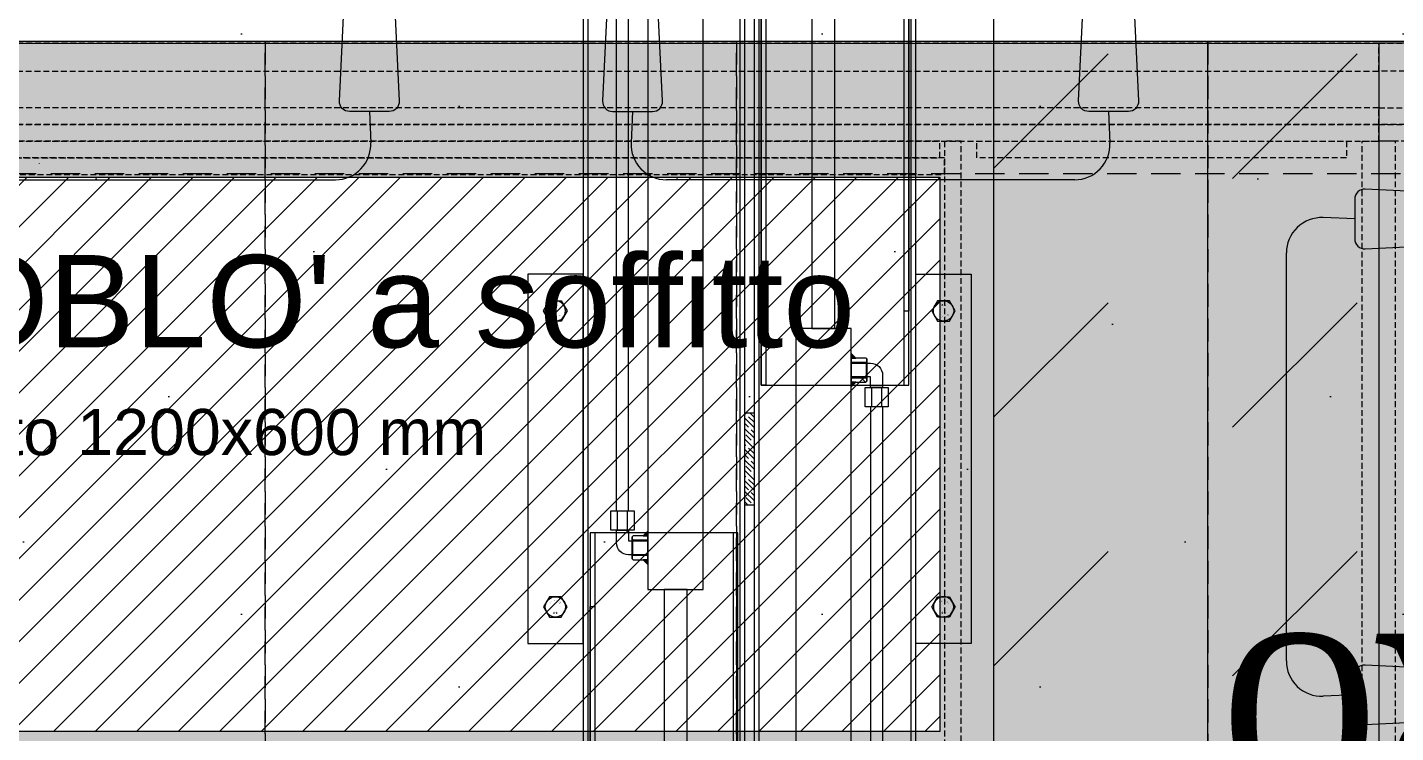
# Model space of a CAD drawing. Header units: millimetres. Extents: x -853320 to 19484, y -510814 to 9708.
# Drawn here: x 9139 to 10620, y 5228 to 5992 of the extents above; entities that cross this region are included whole.
import ezdxf
from ezdxf import colors
from ezdxf.entities.mleader import LeaderData, LeaderLine
from ezdxf.math import Vec2, Vec3

# ---------------------------------------------------------------- set-up
doc = ezdxf.new("R2010")
doc.units = ezdxf.units.MM
for name, pattern in [('NASCOSTA', [9.525, 6.35, -3.175]), ('TRATTEGGIATA', [0.75, 0.5, -0.25]), ('TRATTOPUNTO', [25.4, 12.7, -6.35, 0, -6.35])]:
    doc.linetypes.add(name, pattern=pattern)
for name, color, linetype, lineweight in [('ARREDI attrezzature - furniture', 175, 'Continuous', 9), ('F_ARREDI', 7, 'Continuous', 5), ('F_ELETTRODOMESTICI', 40, 'Continuous', 5), ('F_ESCURSORI_slider', 7, 'Continuous', 0), ('F_INFISSI', 4, 'Continuous', 5), ('F_MASSELLO_abete', 30, 'Continuous', 5), ('F_MULTI laminato OPACO', 1, 'Continuous', 5), ('F_MULTI laminato_soffitto', 5, 'Continuous', 5), ('F_MULTI laminato_soffitto_veletta', 6, 'Continuous', 5), ('F_PARETI-PAVIMENTI e SOFFITTI_cassone', 3, 'Continuous', 5), ('F_SCALA_esterna', 40, 'Continuous', 5), ('F_SOFFITTI', 7, 'Continuous', 5)]:
    doc.layers.add(name, color=color, linetype=linetype, lineweight=lineweight)
for name, color, linetype in [('assi', 1, 'TRATTOPUNTO'), ('DS_ST_quote 1_50', 7, 'Continuous'), ('DV5_0', 7, 'Continuous')]:
    doc.layers.add(name, color=color, linetype=linetype)
doc.layers.add('F_Testi', color=7, linetype='Continuous', lineweight=5, true_color=0x136734)
doc.styles.add('ARIAL', font='arial.ttf')
doc.styles.add('DANZI-DIDASCALIE', font='Yu Gothic UI Light.ttf', dxfattribs={"height": 30})
doc.styles.add('NEGATIVO', font='swissbo.ttf', dxfattribs={"width": 0.8, "oblique": 10})
doc.styles.get("Standard").update_dxf_attribs({"font": 'arial.ttf'})
doc.dimstyles.new('ISO-100', dxfattribs={"dimtxt": 100, "dimasz": 5, "dimexe": 0.25, "dimexo": 6, "dimgap": 6, "dimtad": 1, "dimtxsty": 'ARIAL', "dimblk": 'ARCHTICK', "dimcen": 2.5, "dimdle": 15, "dimse1": 1, "dimse2": 1, "dimclrd": 256, "dimclre": 256, "dimclrt": 256, "dimadec": 0, "dimazin": 0, "dimtfac": 1, "dimtmove": 0, "dimatfit": 3, "dimldrblk": 'ARCHTICK', "dimfxl": 1, "dimlwd": -1, "dimlwe": -1, "dimarcsym": 0})
pattern_1 = [(225.0092975, (461698.5519317, -16147.4644786), (0.00353610758, -0.00353496014), [])]
pattern_2 = [(225.00929753, (462887.1698585, -15816.120414), (0.00353610758, -0.003534960139), [])]

# ---------------------------------------------------------------- blocks, each defined once
blk = doc.blocks.new('CONTROSOFITTO_living_centrale_x900_pianta_vista da sopra')
at = {"layer": 'F_INFISSI', "transparency": 33554559}
h = blk.add_hatch(dxfattribs=at)
h.set_pattern_fill('ANSI31', scale=10)
h.set_pattern_definition([(45, (1992.5, -15819.43), (-22.45064, 22.45064), [])])
h.paths.add_polyline_path([(22821.6, -38841.7), (24021.6, -38841.7), (24021.6, -39441.7), (22821.6, -39441.7)])
at = {"layer": 'F_MULTI laminato_soffitto_veletta', "transparency": 33554585}
h = blk.add_hatch(color=8, dxfattribs=at)
h.dxf.hatch_style = 1
h.paths.add_polyline_path([(22821.6, -38841.7), (24021.6, -38841.7), (24021.6, -39441.7), (22821.6, -39441.7)], flags=16)
h.paths.add_polyline_path([(24496.6, -39596.7), (22346.6, -39596.7), (22346.6, -38696.7), (24496.6, -38696.7)])
at = {"color": 2}
blk.add_line((23047.1, -38826.7), (23047.1, -38826.5), dxfattribs=at)
at = {"layer": 'F_INFISSI'}
blk.add_lwpolyline([(22821.6, -38841.7), (24021.6, -38841.7), (24021.6, -39441.7), (22821.6, -39441.7)], close=True, dxfattribs=at)
at = {"layer": 'F_MASSELLO_abete', "color": 1, "linetype": 'NASCOSTA'}
for points in [[(22346.6, -38802.7), (24496.6, -38802.7), (24496.6, -38784.7), (22346.6, -38784.7)], [(24496.6, -39490.7), (24478.6, -39490.7), (24478.6, -38802.7), (24496.6, -38802.7)]]:
    blk.add_lwpolyline(points, close=True, dxfattribs=at)
at = {"layer": 'F_MASSELLO_abete', "linetype": 'NASCOSTA'}
for points in [[(22821.6, -38820.7), (24021.6, -38820.7), (24021.6, -38802.7), (22821.6, -38802.7)], [(24461.6, -38820.7), (24061.6, -38820.7), (24061.6, -38802.7), (24461.6, -38802.7)]]:
    blk.add_lwpolyline(points, close=True, dxfattribs=at)
at = {"layer": 'F_MULTI laminato_soffitto_veletta', "linetype": 'NASCOSTA'}
for points in [[(22346.6, -38726.7), (24496.6, -38726.7), (24496.6, -38696.7), (22346.6, -38696.7)], [(22346.6, -38784.7), (24496.6, -38784.7), (24496.6, -38766.7), (22346.6, -38766.7)], [(24026.6, -39490.7), (24044.6, -39490.7), (24044.6, -38802.7), (24026.6, -38802.7)], [(22816.6, -38820.7), (22816.6, -38838.7), (24026.6, -38838.7), (24026.6, -38820.7)]]:
    blk.add_lwpolyline(points, close=True, dxfattribs=at)
at = {"layer": 'F_MULTI laminato_soffitto_veletta'}
blk.add_lwpolyline([(24496.6, -39596.7), (22346.6, -39596.7), (22346.6, -38696.7), (24496.6, -38696.7)], close=True, dxfattribs=at)
at = {"layer": 'F_Testi', "color": 1, "insert": (22948.3, -38925.9), "char_height": 100, "width": 1.364242052659392e-12, "attachment_point": 1, "style": 'ARIAL'}
blk.add_mtext("\\pxt36;OBLO' a soffitto\\P{\\H0.5x;F.to 1200x600 mm}", dxfattribs=at)
blk = doc.blocks.new('CONTROSOFITTO_living_centrale_laterale_1600x900_pianta_vista da sopra')
at = {"layer": 'F_MULTI laminato_soffitto_veletta', "transparency": 33554585}
h = blk.add_hatch(color=8, dxfattribs=at)
h.dxf.hatch_style = 1
h.paths.add_polyline_path([(22160.1, -42441.7), (22160.1, -41851.7), (21570.1, -41851.7), (21570.1, -42441.7)], flags=16)
h.paths.add_polyline_path([(21368.1, -41921.7), (20918.1, -41921.7), (20918.1, -42371.7), (21368.1, -42371.7)], flags=16)
h.paths.add_polyline_path([(22346.6, -42596.7), (22346.6, -41696.7), (20746.6, -41696.7), (20746.6, -42596.7)])
at = {"layer": 'F_MASSELLO_abete', "color": 1, "linetype": 'NASCOSTA'}
for points in [[(20658.6, -41802.7), (22346.6, -41802.7), (22346.6, -41784.7), (20658.6, -41784.7)], [(22346.6, -42490.7), (22328.6, -42490.7), (22328.6, -41802.7), (22346.6, -41802.7)]]:
    blk.add_lwpolyline(points, close=True, dxfattribs=at)
at = {"layer": 'F_MULTI laminato_soffitto_veletta'}
blk.add_lwpolyline([(22346.6, -42596.7), (20746.6, -42596.7), (20746.6, -41696.7), (22346.6, -41696.7)], close=True, dxfattribs=at)
at = {"layer": 'F_MULTI laminato_soffitto_veletta', "linetype": 'NASCOSTA'}
for points in [[(22346.6, -41696.7), (20746.6, -41696.7), (20746.6, -41726.7), (22346.6, -41726.7)], [(20746.6, -41784.7), (22346.6, -41784.7), (22346.6, -41766.7), (20746.6, -41766.7)]]:
    blk.add_lwpolyline(points, close=True, dxfattribs=at)
blk = doc.blocks.new('CONTROSOFITTO_rev.01_pianta_vista da sopra')
at = {"layer": 'F_MULTI laminato_soffitto', "color": 5, "linetype": 'NASCOSTA', "ltscale": 5}
blk.add_lwpolyline([(24926.6, -34937.7), (21916.6, -34937.7), (21916.6, -35837.7), (24926.6, -35837.7)], close=True, dxfattribs=at)
at = {"layer": 'F_SOFFITTI'}
blk.add_blockref('CONTROSOFITTO_living_centrale_x900_pianta_vista da sopra', (0, 3000), dxfattribs=at)
at = {"layer": 'F_SOFFITTI', "xscale": -1}
blk.add_blockref('CONTROSOFITTO_living_centrale_laterale_1600x900_pianta_vista da sopra', (46843.3, 6000), dxfattribs=at)
blk = doc.blocks.new('_Dot')
at = {"color": 0, "linetype": 'ByBlock', "lineweight": -2}
blk.add_line((-0.5, 0), (-1, 0), dxfattribs=at)
at = {"color": 0, "linetype": 'ByBlock', "const_width": 0.5}
blk.add_lwpolyline([(-0.25, 0, 1), (0.25, 0, 1)], format="xyb", close=True, dxfattribs=at)
blk = doc.blocks.new('TAVOLO_pianta')
at = {"layer": 'ARREDI attrezzature - furniture'}
for p, q in [((840346.4, 516736.7), (840347.9, 516702.7)), ((840631.2, 516736.7), (840629.7, 516702.7)), ((841146.4, 516736.7), (841147.9, 516702.7)), ((839867.9, 516662.7), (840309.7, 516662.7)), ((841109.7, 516662.7), (840667.9, 516662.7)), ((841412.8, 516620.3), (841378.7, 516621.8)), ((841338.8, 516141.8), (841338.8, 516583.6)), ((841412.8, 516105.2), (841378.7, 516103.7))]:
    blk.add_line(p, q, dxfattribs=at)
for points in [[(840088.8, 517187.7, -0.063762), (840310.7, 517159.3), (840329.1, 517153.9, -0.320293), (840361.3, 517112.8), (840378.8, 516748.1, -0.42726), (840367.9, 516736.7), (840324.9, 516736.7, -0.42726), (840314, 516748.1), (840330.8, 517098.2, -0.401286), (840331.9, 517099.3), (840361.9, 517099.3)], [(840888.8, 517187.7, 0.063762), (840666.9, 517159.3), (840648.5, 517153.9, 0.320293), (840616.3, 517112.8), (840598.8, 516748.1, 0.42726), (840609.7, 516736.7), (840652.7, 516736.7, 0.42726), (840663.6, 516748.1), (840646.8, 517098.2, 0.401286), (840645.7, 517099.3), (840615.7, 517099.3)], [(840888.8, 517187.7, -0.063762), (841110.7, 517159.3), (841129.1, 517153.9, -0.320293), (841161.3, 517112.8), (841178.8, 516748.1, -0.42726), (841167.9, 516736.7), (841124.9, 516736.7, -0.42726), (841113.9, 516748.1), (841130.8, 517098.2, -0.401286), (841131.9, 517099.3), (841161.9, 517099.3)], [(841863.8, 516362.7, 0.063762), (841835.4, 516584.6), (841830, 516603, 0.320293), (841788.8, 516635.2), (841424.2, 516652.7, 0.42726), (841412.8, 516641.8), (841412.8, 516598.8, 0.42726), (841424.2, 516587.9), (841774.3, 516604.8, 0.401286), (841775.4, 516605.9), (841775.4, 516635.8)], [(841863.8, 516362.7, -0.063762), (841835.4, 516140.8), (841830, 516122.5, -0.320293), (841788.8, 516090.2), (841424.2, 516072.7, -0.42726), (841412.8, 516083.7), (841412.8, 516126.7, -0.42726), (841424.2, 516137.6), (841774.3, 516120.7, -0.401286), (841775.4, 516119.6), (841775.4, 516089.7)]]:
    blk.add_lwpolyline(points, format="xyb", dxfattribs=at)
for centre, start, end in [((840309.7, 516701), 270, 2.5404), ((840667.9, 516701), 177.4596, 270), ((841109.7, 516701), 270, 2.5404), ((841377, 516583.6), 87.4596, 180), ((841377, 516141.8), 180, 272.5404)]:
    blk.add_arc(centre, 38.2, start, end, dxfattribs=at)
at = {"layer": 'F_MULTI laminato OPACO', "color": 3}
for points in [[(839488.8, 516812.7), (841488.8, 516812.7), (841488.8, 515912.7), (839488.8, 515912.7)], [(841488.8, 515912.7), (841253.8, 515912.7), (841253.8, 516812.7), (841488.8, 516812.7)]]:
    blk.add_lwpolyline(points, close=True, dxfattribs=at)
at = {"layer": 'F_MULTI laminato OPACO', "color": 3, "linetype": 'TRATTEGGIATA', "ltscale": 50}
for points in [[(840233.8, 515912.7), (839723.8, 515912.7), (839723.8, 516812.7), (840233.8, 516812.7)], [(840743.8, 515912.7), (840233.8, 515912.7), (840233.8, 516812.7), (840743.8, 516812.7)], [(841253.8, 515912.7), (840743.8, 515912.7), (840743.8, 516812.7), (841253.8, 516812.7)]]:
    blk.add_lwpolyline(points, close=True, dxfattribs=at)
blk = doc.blocks.new('Pavim. idr. 1')
at = {"lineweight": 13}
h = blk.add_hatch(dxfattribs=at)
h.set_pattern_fill('DOTS', color=1, scale=140, angle=45)
h.set_pattern_definition([(45, (-29878.93, 459742.27), (-78.57724, 235.73172), [0, -222.25])])
h.paths.add_polyline_path([(423470.8, 430283.1), (410205.8, 430283.1), (410205.8, 427993.1), (423470.8, 427993.1)])
blk = doc.blocks.new('F_PAVIMENTO CASSONE_pianta')
at = {"color": 2, "lineweight": 5}
blk.add_blockref('Pavim. idr. 1', (185525.7, 19630.3), dxfattribs=at)
blk.add_blockref('Pavim. idr. 1', (185525.7, 19630.3), dxfattribs=at)
blk = doc.blocks.new('Viti v.alto')
at = {"color": 115, "lineweight": 5, "ltscale": 0.15}
blk.add_lwpolyline([(-66067.4, -127375.7), (-66073.8, -127364.7), (-66086.5, -127364.7), (-66092.9, -127375.7), (-66086.5, -127386.7), (-66073.8, -127386.7)], close=True, dxfattribs=at)
at = {"color": 115, "lineweight": 5, "ltscale": 0.15, "const_width": 0.0632}
for points in [[(-66083.8, -127381.1), (-66083.6, -127380.8), (-66083.6, -127380.6), (-66083.7, -127380.4), (-66083.9, -127380.1), (-66084.5, -127379.5), (-66084.7, -127379.3), (-66085, -127379.2), (-66085.2, -127379.3), (-66085.4, -127379.5), (-66085.8, -127379.8), (-66086, -127380.1), (-66086, -127380.3), (-66085.9, -127380.5), (-66085.7, -127380.8), (-66085.1, -127381.4), (-66084.9, -127381.6), (-66084.7, -127381.7), (-66084.4, -127381.6), (-66084.2, -127381.4), (-66083.8, -127381.1)], [(-66084.4, -127380.9), (-66084.7, -127381.1), (-66084.8, -127381.1), (-66084.9, -127381), (-66085.3, -127380.5), (-66085.4, -127380.4), (-66085.5, -127380.3), (-66085.4, -127380.2), (-66085.3, -127380.1), (-66085.2, -127380), (-66085.1, -127379.8), (-66085, -127379.8), (-66084.9, -127379.8), (-66084.7, -127379.9), (-66084.3, -127380.4), (-66084.2, -127380.5), (-66084.2, -127380.6), (-66084.2, -127380.7), (-66084.3, -127380.8), (-66084.4, -127380.9)], [(-66080.8, -127381.5), (-66081.3, -127381.3), (-66081.4, -127381.7), (-66082.4, -127381.5), (-66082.6, -127381.5), (-66082.8, -127381.6), (-66082.9, -127381.7), (-66083, -127381.9), (-66083, -127382), (-66083, -127382.2), (-66083, -127382.4), (-66082.8, -127382.6), (-66082.6, -127382.7), (-66081.2, -127383.1), (-66080.8, -127381.5)], [(-66081.6, -127382.6), (-66082.3, -127382.4), (-66082.5, -127382.3), (-66082.5, -127382.1), (-66082.5, -127382.1), (-66082.4, -127382), (-66082.3, -127381.9), (-66081.5, -127382.1), (-66081.6, -127382.6)], [(-66077.8, -127381), (-66078.3, -127381.2), (-66078.2, -127381.6), (-66079.2, -127381.8), (-66079.4, -127382), (-66079.5, -127382.1), (-66079.5, -127382.3), (-66079.5, -127382.5), (-66079.4, -127382.6), (-66079.4, -127382.8), (-66079.2, -127383), (-66079, -127383.1), (-66078.7, -127383), (-66077.4, -127382.7), (-66077.8, -127381)], [(-66078, -127382.4), (-66078.7, -127382.6), (-66078.9, -127382.6), (-66078.9, -127382.5), (-66079, -127382.4), (-66079, -127382.3), (-66078.8, -127382.2), (-66078.1, -127382), (-66078, -127382.4)], [(-66076.4, -127381), (-66076.6, -127380.8), (-66076.7, -127380.6), (-66076.6, -127380.3), (-66076.4, -127380.1), (-66075.8, -127379.5), (-66075.5, -127379.3), (-66075.3, -127379.2), (-66075.1, -127379.2), (-66074.8, -127379.4), (-66074.4, -127379.8), (-66074.3, -127380), (-66074.2, -127380.3), (-66074.3, -127380.5), (-66074.5, -127380.7), (-66075.1, -127381.3), (-66075.4, -127381.5), (-66075.6, -127381.6), (-66075.8, -127381.6), (-66076.1, -127381.4), (-66076.4, -127381)], [(-66075.8, -127380.9), (-66075.6, -127381), (-66075.5, -127381), (-66075.3, -127380.9), (-66074.9, -127380.5), (-66074.8, -127380.4), (-66074.8, -127380.2), (-66074.8, -127380.1), (-66074.9, -127380), (-66075.1, -127379.9), (-66075.2, -127379.8), (-66075.3, -127379.8), (-66075.4, -127379.8), (-66075.5, -127379.9), (-66076, -127380.3), (-66076.1, -127380.5), (-66076.1, -127380.6), (-66076, -127380.7), (-66075.9, -127380.8), (-66075.8, -127380.9)]]:
    blk.add_lwpolyline(points, dxfattribs=at)
at = {"color": 115, "lineweight": 5, "ltscale": 0.15}
blk.add_circle((-66080.1, -127375.7), 11, dxfattribs=at)
at = {"color": 115, "lineweight": 5, "ltscale": 0.15, "style": 'NEGATIVO'}
blk.add_text('8.8', height=2.31, dxfattribs=at).set_placement((-66082.3, -127370.4))
blk = doc.blocks.new('Pist. c.1150 aperti')
at = {"linetype": 'Continuous', "lineweight": 5, "ltscale": 25.4}
h = blk.add_hatch(dxfattribs=at)
h.set_pattern_fill('LINE', color=135, scale=0.04, angle=225.0093, style=0, pattern_type=2)
h.set_pattern_definition(pattern_2)
h.paths.add_polyline_path([(461185.8, -15734), (461180.8, -15734), (461185.8, -15729)])
h = blk.add_hatch(dxfattribs=at)
h.set_pattern_fill('LINE', color=135, scale=127, angle=225.0093, style=0, pattern_type=2)
h.set_pattern_definition([(225.0093, (462887.17, -15816.12), (11.22714, -11.2235), [])])
h.paths.add_polyline_path([(461185.8, -15760), (461169.8, -15760), (461168.8, -15759), (461168.8, -15755), (461169.3, -15754.5), (461185.8, -15754.5)])
h = blk.add_hatch(dxfattribs=at)
h.set_pattern_fill('LINE', color=135, scale=0.04, angle=225.0093, style=0, pattern_type=2)
h.set_pattern_definition(pattern_2)
h.paths.add_polyline_path([(461185.8, -15765), (461180.8, -15760), (461185.8, -15760)])
at = {"lineweight": 5}
h = blk.add_hatch(dxfattribs=at)
h.set_pattern_fill('JIS_STN_1E', color=6, scale=8, style=0)
h.set_pattern_definition([(45, (527858.007, 112165.497), (-5.65685425, 5.65685425), []), (45, (527863.647, 112165.497), (-5.65685425, 5.65685425), [8, -4])])
h.paths.add_polyline_path([(461300.8, -15793.2), (461290.8, -15793.2), (461290.8, -15893.2), (461300.8, -15893.2)])
at = {"linetype": 'Continuous', "lineweight": 5, "ltscale": 25.4}
h = blk.add_hatch(dxfattribs=at)
h.set_pattern_fill('LINE', color=135, scale=0.04, angle=225.0093, style=0, pattern_type=2)
h.set_pattern_definition(pattern_1)
h.paths.add_polyline_path([(461405.8, -15921.5), (461410.8, -15926.5), (461405.8, -15926.5)])
h = blk.add_hatch(dxfattribs=at)
h.set_pattern_fill('LINE', color=135, scale=127, angle=225.0093, style=0, pattern_type=2)
h.set_pattern_definition([(225.0093, (461698.552, -16147.464), (11.22714, -11.2235), [])])
h.paths.add_polyline_path([(461405.8, -15926.5), (461421.8, -15926.5), (461422.8, -15927.5), (461422.8, -15931.5), (461422.3, -15932), (461405.8, -15932)])
h = blk.add_hatch(dxfattribs=at)
h.set_pattern_fill('LINE', color=135, scale=0.04, angle=225.0093, style=0, pattern_type=2)
h.set_pattern_definition(pattern_1)
h.paths.add_polyline_path([(461405.8, -15952.5), (461410.8, -15952.5), (461405.8, -15957.5)])
at = {"color": 135, "lineweight": 5}
for p, q in [((461168.8, -15735), (461169.8, -15734)), ((461168.8, -15735), (461168.8, -15739)), ((461169.3, -15739.5), (461168.8, -15739)), ((461168.8, -15739), (461168.8, -15755)), ((461185.8, -15738.6), (461169.3, -15738.6)), ((461185.8, -15739.5), (461169.3, -15739.5)), ((461169.3, -15754.5), (461169.3, -15739.5)), ((461169.8, -15734), (461185.8, -15734)), ((461185.8, -15739.5), (461185.8, -15754.5)), ((461168.8, -15755), (461169.3, -15754.5)), ((461168.8, -15755), (461168.8, -15759)), ((461169.3, -15754.5), (461185.8, -15754.5)), ((461152.8, -15766), (461152.8, -15787)), ((461163.8, -15766), (461163.8, -15787)), ((461169.8, -15760), (461168.8, -15759)), ((461185.8, -15755.3), (461169.3, -15755.3)), ((461185.8, -15760), (461169.8, -15760)), ((461427.8, -15920.5), (461427.8, -15899.5)), ((461438.8, -15920.5), (461438.8, -15899.5)), ((461405.8, -15926.5), (461421.8, -15926.5)), ((461405.8, -15931.2), (461422.3, -15931.2)), ((461422.3, -15932), (461405.8, -15932)), ((461405.8, -15947), (461405.8, -15932)), ((461421.8, -15926.5), (461422.8, -15927.5)), ((461422.8, -15931.5), (461422.3, -15932)), ((461422.3, -15932), (461422.3, -15947)), ((461422.8, -15931.5), (461422.8, -15927.5)), ((461422.8, -15947.5), (461422.8, -15931.5)), ((461405.8, -15947), (461422.3, -15947)), ((461422.3, -15947), (461422.8, -15947.5)), ((461422.8, -15951.5), (461422.8, -15947.5)), ((461405.8, -15947.8), (461422.3, -15947.8)), ((461421.8, -15952.5), (461405.8, -15952.5)), ((461422.8, -15951.5), (461421.8, -15952.5))]:
    blk.add_line(p, q, dxfattribs=at)
for points in [[(461203.3, -15702), (461203.3, -14530), (461228.3, -14530), (461228.3, -15702), (461203.3, -15702)], [(461388.3, -15984.5), (461388.3, -17156.5), (461363.3, -17156.5), (461363.3, -15984.5), (461388.3, -15984.5)]]:
    blk.add_lwpolyline(points, dxfattribs=at)
at = {"lineweight": 5}
for points in [[(461115.8, -17013.2), (461115.8, -14673.2), (461290.8, -14673.2), (461290.8, -17013.2)], [(461120.8, -17013.2), (461120.8, -14673.2), (461285.8, -14673.2), (461285.8, -17013.2)], [(461475.8, -14673.2), (461475.8, -17013.2), (461300.8, -17013.2), (461300.8, -14673.2)], [(461470.8, -14673.2), (461470.8, -17013.2), (461305.8, -17013.2), (461305.8, -14673.2)]]:
    blk.add_lwpolyline(points, close=True, dxfattribs=at)
at = {"color": 135, "lineweight": 5}
for points in [[(461405.8, -15984.5), (461345.8, -15984.5), (461345.8, -14716.5), (461405.8, -14716.5)], [(461185.8, -15702), (461245.8, -15702), (461245.8, -16970), (461185.8, -16970)], [(461169.8, -15734), (461185.8, -15734), (461185.8, -15739.5), (461169.3, -15739.5), (461168.8, -15739), (461168.8, -15735), (461169.8, -15734)], [(461185.8, -15760), (461169.8, -15760), (461168.8, -15759), (461168.8, -15755), (461169.3, -15754.5), (461185.8, -15754.5), (461185.8, -15760)], [(461170.8, -15787), (461170.8, -15766), (461145.8, -15766), (461145.8, -15787)], [(461420.8, -15899.5), (461420.8, -15920.5), (461445.8, -15920.5), (461445.8, -15899.5)], [(461405.8, -15926.5), (461421.8, -15926.5), (461422.8, -15927.5), (461422.8, -15931.5), (461422.3, -15932), (461405.8, -15932), (461405.8, -15926.5)], [(461421.8, -15952.5), (461405.8, -15952.5), (461405.8, -15947), (461422.3, -15947), (461422.8, -15947.5), (461422.8, -15951.5), (461421.8, -15952.5)]]:
    blk.add_lwpolyline(points, close=True, dxfattribs=at)
at = {"color": 30, "lineweight": 5}
for points in [[(461055.8, -16043.2), (461115.8, -16043.2), (461115.8, -15643.2), (461055.8, -15643.2)], [(461535.8, -16043.2), (461475.8, -16043.2), (461475.8, -15643.2), (461535.8, -15643.2)]]:
    blk.add_lwpolyline(points, close=True, dxfattribs=at)
at = {"color": 135, "lineweight": 5}
for points in [[(461151.8, -15752.5), (461151.8, -15766), (461164.8, -15766), (461164.8, -15754.5), (461168.8, -15754.5), (461168.8, -15739.5), (461164.8, -15739.5, 0.414214)], [(461439.8, -15934), (461439.8, -15920.5), (461426.8, -15920.5), (461426.8, -15932), (461422.8, -15932), (461422.8, -15947), (461426.8, -15947, 0.414214)]]:
    blk.add_lwpolyline(points, format="xyb", close=True, dxfattribs=at)
at = {"color": 135, "linetype": 'Continuous', "lineweight": 5, "ltscale": 25.4}
for points in [[(461185.8, -15734), (461180.8, -15734), (461185.8, -15729), (461185.8, -15734)], [(461185.8, -15765), (461180.8, -15760), (461185.8, -15760), (461185.8, -15765)], [(461405.8, -15921.5), (461410.8, -15926.5), (461405.8, -15926.5), (461405.8, -15921.5)], [(461405.8, -15952.5), (461410.8, -15952.5), (461405.8, -15957.5), (461405.8, -15952.5)]]:
    blk.add_lwpolyline(points, close=True, dxfattribs=at)
at = {"color": 6, "lineweight": 5}
blk.add_lwpolyline([(461300.8, -15793.2), (461290.8, -15793.2), (461290.8, -15893.2), (461300.8, -15893.2)], close=True, dxfattribs=at)
at = {"color": 175, "linetype": 'Continuous', "lineweight": 5}
for points in [[(461468.3, -15923.2), (461468.3, -18183.2), (461308.3, -18183.2), (461308.3, -15923.2)], [(461463.3, -15923.2), (461463.3, -18183.2), (461313.3, -18183.2), (461313.3, -15923.2)], [(461463.3, -18183.2), (461468.3, -18183.2), (461468.3, -16003.2), (461463.3, -16003.2)]]:
    blk.add_lwpolyline(points, close=True, dxfattribs=at)
at = {"layer": 'assi', "color": 175, "linetype": 'Continuous', "lineweight": 5, "ltscale": 0.2}
for points in [[(461123.3, -15763.2), (461123.3, -13503.2), (461283.3, -13503.2), (461283.3, -15763.2)], [(461128.3, -13503.2), (461123.3, -13503.2), (461123.3, -15683.2), (461128.3, -15683.2)], [(461128.3, -15763.2), (461128.3, -13503.2), (461278.3, -13503.2), (461278.3, -15763.2)], [(461283.3, -13503.2), (461278.3, -13503.2), (461278.3, -15763.2), (461283.3, -15763.2)]]:
    blk.add_lwpolyline(points, close=True, dxfattribs=at)
at = {"layer": 'DV5_0', "color": 135, "linetype": 'Continuous', "lineweight": 5, "ltscale": 25.4}
for p, q in [((461426.8, -15899.5), (461426.8, -14800.8)), ((461439.8, -15899.5), (461439.8, -14800.8)), ((461185.8, -15729), (461180.8, -15734)), ((461180.8, -15734), (461185.8, -15734)), ((461185.8, -15734), (461185.8, -15729)), ((461185.8, -15734), (461185.8, -15739.5)), ((461185.8, -15754.5), (461185.8, -15760)), ((461180.8, -15760), (461185.8, -15765)), ((461185.8, -15760), (461180.8, -15760)), ((461185.8, -15765), (461185.8, -15760)), ((461151.8, -15787), (461151.8, -16885.7)), ((461164.8, -15787), (461164.8, -16885.7)), ((461405.8, -15921.5), (461405.8, -15926.5)), ((461410.8, -15926.5), (461405.8, -15921.5)), ((461405.8, -15932), (461405.8, -15926.5)), ((461405.8, -15926.5), (461410.8, -15926.5)), ((461405.8, -15952.5), (461405.8, -15947)), ((461410.8, -15952.5), (461405.8, -15952.5)), ((461405.8, -15957.5), (461410.8, -15952.5)), ((461405.8, -15952.5), (461405.8, -15957.5))]:
    blk.add_line(p, q, dxfattribs=at)
at = {"lineweight": 5, "xscale": -1}
blk.add_blockref('Viti v.alto', (395005.7, 111692.7), dxfattribs=at)
at = {"lineweight": 5}
blk.add_blockref('Viti v.alto', (527586, 111692.7), dxfattribs=at)
at = {"lineweight": 5, "rotation": 180}
blk.add_blockref('Viti v.alto', (395005.7, -143379.2), dxfattribs=at)
at = {"lineweight": 5, "xscale": -1, "rotation": 180}
blk.add_blockref('Viti v.alto', (527586, -143379.2), dxfattribs=at)
blk = doc.blocks.new('SCALA ESTERNA_pianta')
at = {"lineweight": 5}
h = blk.add_hatch(dxfattribs=at)
h.set_pattern_fill('DASH', color=2, scale=60, angle=45)
h.set_pattern_definition([(45, (188245.18, -3269.07), (0, 269.407684), [190.5, -190.5])])
h.paths.add_polyline_path([(599697, 449913.4), (601758, 449913.4), (601758, 447623.4), (599697, 447623.4)])
at = {"color": 2, "lineweight": 5}
blk.add_lwpolyline([(599697, 449913.4), (601758, 449913.4), (601758, 447623.4), (599697, 447623.4)], close=True, dxfattribs=at)
at = {"lineweight": 13, "insert": (599693.8, 449137.6), "char_height": 179.884, "width": 1894.686, "attachment_point": 1}
blk.add_mtext('\\pxqc;{\\fCambria|b0|i0|c0|p18;\\C1;SPAZIO LIBERO PER SCALA}', dxfattribs=at)
blk = doc.blocks.new('_ArchTick')
at = {"color": 0, "linetype": 'ByBlock', "const_width": 0.15}
blk.add_lwpolyline([(-0.5, -0.5), (0.5, 0.5)], dxfattribs=at)
blk = doc.blocks.new('*D146')
at = {"layer": 'Defpoints', "color": 0, "transparency": 16777216}
for p in [(5588.6, 7348.8), (19268.5, 2810.7), (19483.8, 2810.7)]:
    blk.add_point(p, dxfattribs=at)
at = {"layer": 'DS_ST_quote 1_50', "transparency": 16777216}
blk.add_line((19268.5, 7363.8), (19268.5, 2795.7), dxfattribs=at)
at = {"layer": 'DS_ST_quote 1_50', "transparency": 16777216, "xscale": 5, "yscale": 5, "zscale": 5}
for p, rotation in [((19268.5, 7348.8), 90), ((19268.5, 2810.7), 270)]:
    blk.add_blockref('_ArchTick', p, dxfattribs=dict(at, rotation=rotation))
at = {"layer": 'DS_ST_quote 1_50', "transparency": 16777216, "insert": (19202.4, 5079.7), "char_height": 100, "attachment_point": 5, "rotation": 90, "style": 'ARIAL'}
blk.add_mtext('4538,15', dxfattribs=at)
blk = doc.blocks.new('BAGNO-LAVANDERIA_pianta_sol.B')
at = {"layer": 'F_ELETTRODOMESTICI', "color": 5, "ltscale": 5}
ml = blk.add_multileader_mtext('Standard', dxfattribs=at)
ml.set_content('{\\fYu Gothic UI Light|b0|i0|c128|p34;BASAMENTO c/cassetto} ditta MIELE art.WTS 610', color=5, style='DANZI-DIDASCALIE')
ml.set_leader_properties(color=256, linetype='ByLayer', lineweight=-1)
ml.set_arrow_properties(name='DOT')
ml.build(insert=Vec2(0, 0))
ml.multileader.update_dxf_attribs({"arrow_head_size": 5, "scale": 5})
ctx = ml.context
ctx.base_point, ctx.scale, ctx.char_height, ctx.arrow_head_size, ctx.landing_gap_size, ctx.plane_origin, ctx.plane_x_axis, ctx.plane_y_axis = Vec3(865729, 518190.6), 5, 25, 5, 10, Vec3(865692, 518253.3), Vec3(0, -1), Vec3(1, 0)
notes = []
notes.append((ctx, [(0, (0, 0, 0), (0, 0), (1, 0), 1, [])]))
ctx.mtext.insert, ctx.mtext.text_direction, ctx.mtext.rotation, ctx.mtext.width, ctx.mtext.flow_direction = Vec3(865741.7, 518180.6), Vec3(0, -1), 4.712389, 471.574, 5
ml = blk.add_multileader_mtext('Standard', dxfattribs=at)
ml.set_content('{\\fYu Gothic UI Light|b0|i0|c128|p34;LAVASCIUGA} ditta MIELE art.WTD165 WPM 8/5kg', color=5, style='DANZI-DIDASCALIE')
ml.set_leader_properties(color=256, linetype='ByLayer', lineweight=-1)
ml.set_arrow_properties(name='DOT')
ml.build(insert=Vec2(0, 0))
ml.multileader.update_dxf_attribs({"arrow_head_size": 5, "scale": 5})
ctx = ml.context
ctx.base_point, ctx.scale, ctx.char_height, ctx.arrow_head_size, ctx.landing_gap_size, ctx.plane_origin, ctx.plane_x_axis, ctx.plane_y_axis = Vec3(865852.8, 518185.3), 5, 25, 5, 10, Vec3(865819.8, 518247.9), Vec3(0, -1), Vec3(1, 0)
notes.append((ctx, [(0, (0, 0, 0), (0, 0), (1, 0), 1, [])]))
ctx.mtext.insert, ctx.mtext.text_direction, ctx.mtext.rotation, ctx.mtext.width, ctx.mtext.flow_direction = Vec3(865869.5, 518175.3), Vec3(0, -1), 4.712389, 377.017, 5
for ctx, leaders in notes:
    for number, flags, end, landing, length, lines in leaders:
        leader = LeaderData()
        leader.index, (leader.has_last_leader_line, leader.has_dogleg_vector, leader.attachment_direction) = number, flags
        leader.last_leader_point, leader.dogleg_vector, leader.dogleg_length = Vec3(end), Vec3(landing), length
        for number, points, colour, breaks in lines:
            line = LeaderLine()
            line.index, line.vertices, line.color, line.breaks = number, Vec3.list(points), colors.encode_raw_color(colour), breaks
            leader.lines.append(line)
        ctx.leaders.append(leader)

msp = doc.modelspace()

# ---------------------------------------------------------------- block references
at = {"layer": 'F_ARREDI', "color": 2, "lineweight": 5}
msp.add_blockref('BAGNO-LAVANDERIA_pianta_sol.B', (-853319.899, -510814.178), dxfattribs=at)
at = {"layer": 'F_ARREDI'}
msp.add_blockref('TAVOLO_pianta', (-830837.438, -510835.678), dxfattribs=at)
at = {"layer": 'F_ESCURSORI_slider', "lineweight": 13, "xscale": -1}
msp.add_blockref('Pist. c.1150 aperti', (471216.166, 21368.056), dxfattribs=at)
at = {"layer": 'F_PARETI-PAVIMENTI e SOFFITTI_cassone', "color": 2, "lineweight": 5, "rotation": 180}
msp.add_blockref('F_PAVIMENTO CASSONE_pianta', (611942.834, 454293.23), dxfattribs=at)
at = {"layer": 'F_SCALA_esterna', "color": 2, "lineweight": 5, "rotation": 180}
msp.add_blockref('SCALA ESTERNA_pianta', (611942.834, 454293.23), dxfattribs=at)
at = {"layer": 'F_SOFFITTI'}
msp.add_blockref('CONTROSOFITTO_rev.01_pianta_vista da sopra', (-13895.269, 41671.543), dxfattribs=at)

# ---------------------------------------------------------------- dimensions: what is measured, and where the dimension line sits
at = {"layer": 'DS_ST_quote 1_50', "color": 4}
dim = msp.add_linear_dim(base=(19268.5243, 2810.6601), p1=(5588.556, 7348.8148), p2=(19483.824, 2810.6601), angle=90, dimstyle='ISO-100', dxfattribs=at)
dim.commit()
dim.dimension.update_dxf_attribs({"geometry": '*D146', "text_midpoint": (19202.4288, 5079.7375)})

doc.saveas('drawing.dxf')
